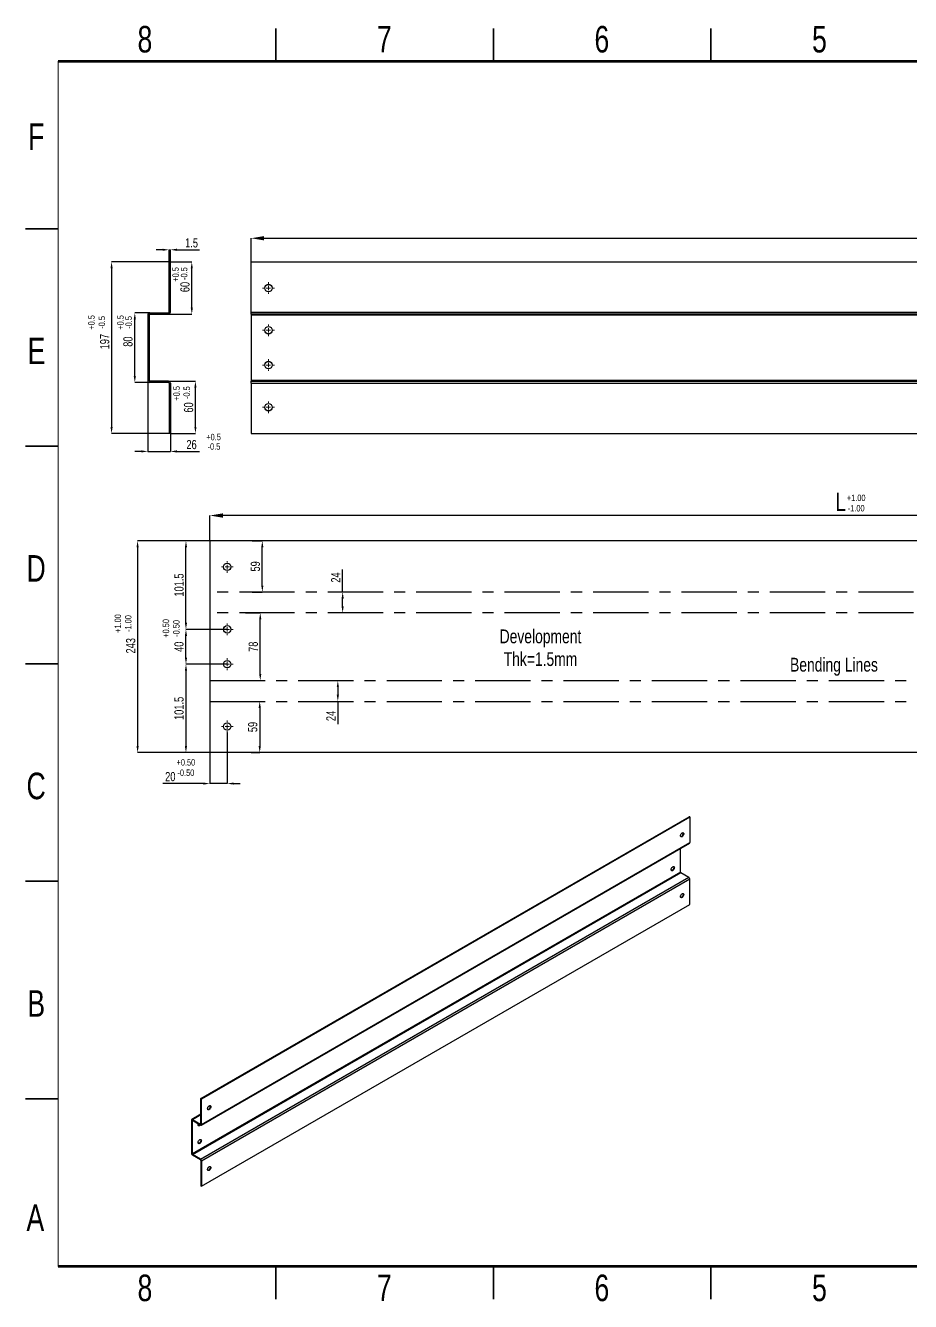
# Model space of a CAD drawing. Header units: millimetres. Extents: x 872 to 1287, y 448 to 741.
# Drawn here: x 872.4 to 1075.8, y 448.1 to 741.4 of the extents above; entities that cross this region are included whole.
import ezdxf

# ---------------------------------------------------------------- set-up
doc = ezdxf.new("R2010")
doc.units = ezdxf.units.MM
doc.linetypes.add('CENTERX2', pattern=[20.32, 12.7, -2.54, 2.54, -2.54])
doc.styles.add('SLDTEXTSTYLE0', font='TXT', dxfattribs={"width": 0.75})
doc.dimstyles.new('SLDDIMSTYLE3', dxfattribs={"dimscale": 2, "dimtxt": 2.116667, "dimasz": 1.5, "dimexe": 0, "dimexo": 0.0625, "dimgap": 0.529167, "dimtad": 1, "dimdec": 0, "dimlfac": 5, "dimrnd": 1e-09, "dimzin": 12, "dimdsep": 46, "dimtxsty": 'SLDTEXTSTYLE0', "dimcen": 0.09, "dimadec": 0, "dimazin": 3, "dimtfac": 1, "dimtdec": 0, "dimtofl": 0, "dimtmove": 0, "dimatfit": 3, "dimfxl": 1, "dimfrac": 2, "dimtolj": 1, "dimtzin": 12, "dimarcsym": 0})
doc.dimstyles.new('SLDDIMSTYLE4', dxfattribs={"dimtxt": 2.116667, "dimasz": 1.5, "dimexe": 0, "dimexo": 0.0625, "dimgap": 0.529167, "dimtad": 1, "dimdec": 0, "dimlfac": 5, "dimrnd": 1e-09, "dimzin": 12, "dimdsep": 46, "dimtxsty": 'SLDTEXTSTYLE0', "dimsah": 1, "dimcen": 0.09, "dimadec": 0, "dimazin": 3, "dimtfac": 1, "dimtdec": 0, "dimtmove": 0, "dimatfit": 0, "dimfxl": 1, "dimfrac": 2, "dimtolj": 1, "dimtzin": 12, "dimarcsym": 0})
doc.dimstyles.new('SLDDIMSTYLE6', dxfattribs={"dimtxt": 2.116667, "dimasz": 1.5, "dimexe": 0, "dimexo": 0.0625, "dimgap": 0.529167, "dimtad": 1, "dimdec": 0, "dimlfac": 5, "dimrnd": 1e-09, "dimzin": 12, "dimdsep": 46, "dimtxsty": 'SLDTEXTSTYLE0', "dimsah": 1, "dimcen": 0.09, "dimadec": 0, "dimazin": 3, "dimtfac": 1, "dimtofl": 0, "dimtmove": 0, "dimatfit": 3, "dimfxl": 1, "dimfrac": 2, "dimtolj": 1, "dimtzin": 12, "dimarcsym": 0})

# ---------------------------------------------------------------- blocks, each defined once
blk = doc.blocks.new('*D39')
at = {"color": 0, "linetype": 'Continuous', "lineweight": -2, "transparency": 16777216}
for p, q in [((924.24, 687.14), (924.24, 692.46)), ((927.24, 692.46), (1265.84, 692.46)), ((1268.84, 687.14), (1268.84, 692.46))]:
    blk.add_line(p, q, dxfattribs=at)
at = {"color": 0, "linetype": 'Continuous', "transparency": 16777216}
for points in [[(927.24, 692.96), (927.24, 691.96), (924.24, 692.46)], [(1265.84, 692.96), (1265.84, 691.96), (1268.84, 692.46)]]:
    blk.add_solid(points, dxfattribs=at)
at = {"layer": 'Defpoints', "color": 0, "linetype": 'Continuous', "transparency": 16777216}
for p in [(1268.84, 692.46), (924.24, 687.01), (1268.84, 687.01)]:
    blk.add_point(p, dxfattribs=at)
at = {"color": 0, "linetype": 'Continuous', "lineweight": 18, "transparency": 16777216, "insert": (1093.03, 697.75), "char_height": 4.233, "attachment_point": 2, "style": 'SLDTEXTSTYLE0'}
blk.add_mtext('\\A1;L', dxfattribs=at)
blk = doc.blocks.new('SW_CENTERMARKSYMBOL_1')
at = {"color": 0, "linetype": 'Continuous', "lineweight": 0}
for p, q in [((-1, 0), (-1.35, 0)), ((0, 0), (-0.5, 0)), ((0, 1), (0, 1.35)), ((0, 0), (0, 0.5)), ((0, 0), (0, -0.5)), ((0, 0), (0.5, 0)), ((1, 0), (1.35, 0)), ((0, -1), (0, -1.35))]:
    blk.add_line(p, q, dxfattribs=at)
blk = doc.blocks.new('SW_CENTERMARKSYMBOL_2')
at = {"color": 0, "linetype": 'Continuous', "lineweight": 0}
for p, q in [((-1, 0), (-1.35, 0)), ((0, 0), (-0.5, 0)), ((0, 1), (0, 1.35)), ((0, 0), (0, 0.5)), ((0, 0), (0, -0.5)), ((0, 0), (0.5, 0)), ((1, 0), (1.35, 0)), ((0, -1), (0, -1.35))]:
    blk.add_line(p, q, dxfattribs=at)
blk = doc.blocks.new('SW_CENTERMARKSYMBOL_6')
at = {"color": 0, "linetype": 'Continuous', "lineweight": 0}
for p, q in [((-1, 0), (-1.35, 0)), ((0, 0), (-0.5, 0)), ((0, 1), (0, 1.35)), ((0, 0), (0, 0.5)), ((0, 0), (0, -0.5)), ((0, 0), (0.5, 0)), ((1, 0), (1.35, 0)), ((0, -1), (0, -1.35))]:
    blk.add_line(p, q, dxfattribs=at)
blk = doc.blocks.new('SW_CENTERMARKSYMBOL_7')
at = {"color": 0, "linetype": 'Continuous', "lineweight": 0}
for p, q in [((-1, 0), (-1.35, 0)), ((0, 0), (-0.5, 0)), ((0, 1), (0, 1.35)), ((0, 0), (0, 0.5)), ((0, 0), (0, -0.5)), ((0, 0), (0.5, 0)), ((1, 0), (1.35, 0)), ((0, -1), (0, -1.35))]:
    blk.add_line(p, q, dxfattribs=at)
blk = doc.blocks.new('*D40')
at = {"color": 0, "linetype": 'Continuous', "lineweight": -2, "transparency": 16777216}
for p, q in [((905.78, 687.01), (910.62, 687.01)), ((910.62, 676.51), (910.62, 685.51)), ((905.33, 675.01), (910.62, 675.01))]:
    blk.add_line(p, q, dxfattribs=at)
at = {"color": 0, "linetype": 'Continuous', "transparency": 16777216}
for points in [[(910.37, 685.51), (910.87, 685.51), (910.62, 687.01)], [(910.37, 676.51), (910.87, 676.51), (910.62, 675.01)]]:
    blk.add_solid(points, dxfattribs=at)
at = {"layer": 'Defpoints', "color": 0, "linetype": 'Continuous', "transparency": 16777216}
for p in [(905.71, 687.01), (910.62, 687.01), (905.27, 675.01)]:
    blk.add_point(p, dxfattribs=at)
at = {"color": 0, "linetype": 'Continuous', "lineweight": 18, "transparency": 16777216, "insert": (907.98, 681.25), "char_height": 2.117, "attachment_point": 2, "rotation": 90, "style": 'SLDTEXTSTYLE0'}
blk.add_mtext('\\A1;60', dxfattribs=at)
blk = doc.blocks.new('*D41')
at = {"color": 0, "linetype": 'Continuous', "lineweight": -2, "transparency": 16777216}
for p, q in [((905.33, 659.61), (911.46, 659.61)), ((911.46, 649.11), (911.46, 658.11)), ((905.78, 647.61), (911.46, 647.61))]:
    blk.add_line(p, q, dxfattribs=at)
at = {"color": 0, "linetype": 'Continuous', "transparency": 16777216}
for points in [[(911.21, 658.11), (911.71, 658.11), (911.46, 659.61)], [(911.21, 649.11), (911.71, 649.11), (911.46, 647.61)]]:
    blk.add_solid(points, dxfattribs=at)
at = {"layer": 'Defpoints', "color": 0, "linetype": 'Continuous', "transparency": 16777216}
for p in [(905.27, 659.61), (911.46, 659.61), (905.71, 647.61)]:
    blk.add_point(p, dxfattribs=at)
at = {"color": 0, "linetype": 'Continuous', "lineweight": 18, "transparency": 16777216, "insert": (908.82, 653.57), "char_height": 2.117, "attachment_point": 2, "rotation": 90, "style": 'SLDTEXTSTYLE0'}
blk.add_mtext('\\A1;60', dxfattribs=at)
blk = doc.blocks.new('*D42')
at = {"color": 0, "linetype": 'Continuous', "lineweight": -2, "transparency": 16777216}
for p, q in [((900.51, 659.7), (900.51, 643.46)), ((905.71, 647.55), (905.71, 643.46)), ((899.01, 643.46), (897.51, 643.46)), ((900.51, 643.46), (905.71, 643.46)), ((907.21, 643.46), (912.42, 643.46))]:
    blk.add_line(p, q, dxfattribs=at)
at = {"color": 0, "linetype": 'Continuous', "transparency": 16777216}
for points in [[(899.01, 643.71), (899.01, 643.21), (900.51, 643.46)], [(907.21, 643.71), (907.21, 643.21), (905.71, 643.46)]]:
    blk.add_solid(points, dxfattribs=at)
at = {"layer": 'Defpoints', "color": 0, "linetype": 'Continuous', "transparency": 16777216}
for p in [(900.51, 659.76), (905.71, 647.61), (900.51, 643.46)]:
    blk.add_point(p, dxfattribs=at)
at = {"color": 0, "linetype": 'Continuous', "lineweight": 18, "transparency": 16777216, "insert": (910.57, 646.1), "char_height": 2.117, "attachment_point": 2, "style": 'SLDTEXTSTYLE0'}
blk.add_mtext('\\A1;26', dxfattribs=at)
blk = doc.blocks.new('*D43')
at = {"color": 0, "linetype": 'Continuous', "lineweight": -2, "transparency": 16777216}
for p, q in [((900.9, 675.31), (897.53, 675.31)), ((897.53, 660.81), (897.53, 673.81)), ((900.9, 659.31), (897.53, 659.31))]:
    blk.add_line(p, q, dxfattribs=at)
at = {"color": 0, "linetype": 'Continuous', "transparency": 16777216}
for points in [[(897.28, 673.81), (897.78, 673.81), (897.53, 675.31)], [(897.28, 660.81), (897.78, 660.81), (897.53, 659.31)]]:
    blk.add_solid(points, dxfattribs=at)
at = {"layer": 'Defpoints', "color": 0, "linetype": 'Continuous', "transparency": 16777216}
for p in [(897.53, 675.31), (900.96, 675.31), (900.96, 659.31)]:
    blk.add_point(p, dxfattribs=at)
at = {"color": 0, "linetype": 'Continuous', "lineweight": 18, "transparency": 16777216, "insert": (894.89, 668.7), "char_height": 2.117, "attachment_point": 2, "rotation": 90, "style": 'SLDTEXTSTYLE0'}
blk.add_mtext('\\A1;80', dxfattribs=at)
blk = doc.blocks.new('*D44')
at = {"color": 0, "linetype": 'Continuous', "lineweight": -2, "transparency": 16777216}
for p, q in [((905.35, 687.01), (892.19, 687.01)), ((892.19, 685.51), (892.19, 649.11)), ((905.35, 647.61), (892.19, 647.61))]:
    blk.add_line(p, q, dxfattribs=at)
at = {"color": 0, "linetype": 'Continuous', "transparency": 16777216}
for points in [[(891.94, 685.51), (892.44, 685.51), (892.19, 687.01)], [(891.94, 649.11), (892.44, 649.11), (892.19, 647.61)]]:
    blk.add_solid(points, dxfattribs=at)
at = {"layer": 'Defpoints', "color": 0, "linetype": 'Continuous', "transparency": 16777216}
for p in [(905.41, 687.01), (892.19, 647.61), (905.41, 647.61)]:
    blk.add_point(p, dxfattribs=at)
at = {"color": 0, "linetype": 'Continuous', "lineweight": 18, "transparency": 16777216, "insert": (889.55, 668.7), "char_height": 2.117, "attachment_point": 2, "rotation": 90, "style": 'SLDTEXTSTYLE0'}
blk.add_mtext('\\A1;197', dxfattribs=at)
blk = doc.blocks.new('*D45')
at = {"color": 0, "linetype": 'Continuous', "lineweight": -2, "transparency": 16777216}
for p, q in [((903.91, 689.81), (902.41, 689.81)), ((905.41, 687.07), (905.41, 689.81)), ((905.41, 689.81), (905.71, 689.81)), ((905.71, 687.07), (905.71, 689.81)), ((907.21, 689.81), (912.42, 689.81))]:
    blk.add_line(p, q, dxfattribs=at)
at = {"color": 0, "linetype": 'Continuous', "transparency": 16777216}
for points in [[(903.91, 690.06), (903.91, 689.56), (905.41, 689.81)], [(907.21, 690.06), (907.21, 689.56), (905.71, 689.81)]]:
    blk.add_solid(points, dxfattribs=at)
at = {"layer": 'Defpoints', "color": 0, "linetype": 'Continuous', "transparency": 16777216}
for p in [(905.41, 689.81), (905.41, 687.01), (905.71, 687.01)]:
    blk.add_point(p, dxfattribs=at)
at = {"color": 0, "linetype": 'Continuous', "lineweight": 18, "transparency": 16777216, "insert": (910.57, 692.46), "char_height": 2.117, "attachment_point": 2, "style": 'SLDTEXTSTYLE0'}
blk.add_mtext('\\A1;1.5', dxfattribs=at)
blk = doc.blocks.new('*D46')
at = {"color": 0, "linetype": 'Continuous', "lineweight": -2, "transparency": 16777216}
for p, q in [((914.71, 622.92), (898.17, 622.92)), ((898.17, 621.42), (898.17, 575.73)), ((914.71, 574.23), (898.17, 574.23))]:
    blk.add_line(p, q, dxfattribs=at)
at = {"color": 0, "linetype": 'Continuous', "transparency": 16777216}
for points in [[(897.92, 621.42), (898.42, 621.42), (898.17, 622.92)], [(897.92, 575.73), (898.42, 575.73), (898.17, 574.23)]]:
    blk.add_solid(points, dxfattribs=at)
at = {"layer": 'Defpoints', "color": 0, "linetype": 'Continuous', "transparency": 16777216}
for p in [(914.77, 622.92), (898.17, 574.23), (914.77, 574.23)]:
    blk.add_point(p, dxfattribs=at)
at = {"color": 0, "linetype": 'Continuous', "lineweight": 18, "transparency": 16777216, "insert": (895.53, 598.79), "char_height": 2.117, "attachment_point": 2, "rotation": 90, "style": 'SLDTEXTSTYLE0'}
blk.add_mtext('\\A1;243', dxfattribs=at)
blk = doc.blocks.new('*D47')
at = {"color": 0, "linetype": 'Continuous', "lineweight": -2, "transparency": 16777216}
for p, q in [((914.77, 623.04), (914.77, 628.73)), ((1256.37, 628.73), (917.77, 628.73)), ((1259.37, 623.04), (1259.37, 628.73))]:
    blk.add_line(p, q, dxfattribs=at)
at = {"color": 0, "linetype": 'Continuous', "transparency": 16777216}
for points in [[(917.77, 629.23), (917.77, 628.23), (914.77, 628.73)], [(1256.37, 629.23), (1256.37, 628.23), (1259.37, 628.73)]]:
    blk.add_solid(points, dxfattribs=at)
at = {"layer": 'Defpoints', "color": 0, "linetype": 'Continuous', "transparency": 16777216}
for p in [(914.77, 628.73), (914.77, 622.92), (1259.37, 622.92)]:
    blk.add_point(p, dxfattribs=at)
at = {"color": 0, "linetype": 'Continuous', "lineweight": 18, "transparency": 16777216, "insert": (1059.74, 634.02), "char_height": 4.233, "attachment_point": 2, "style": 'SLDTEXTSTYLE0'}
blk.add_mtext('\\A1;L', dxfattribs=at)
blk = doc.blocks.new('*D48')
at = {"color": 0, "linetype": 'Continuous', "lineweight": -2, "transparency": 16777216}
for p, q in [((924.49, 622.92), (926.83, 622.92)), ((926.83, 612.63), (926.83, 621.42)), ((924.49, 611.13), (926.83, 611.13))]:
    blk.add_line(p, q, dxfattribs=at)
at = {"color": 0, "linetype": 'Continuous', "transparency": 16777216}
for points in [[(926.58, 621.42), (927.08, 621.42), (926.83, 622.92)], [(926.58, 612.63), (927.08, 612.63), (926.83, 611.13)]]:
    blk.add_solid(points, dxfattribs=at)
at = {"layer": 'Defpoints', "color": 0, "linetype": 'Continuous', "transparency": 16777216}
for p in [(924.43, 622.92), (926.83, 622.92), (924.43, 611.13)]:
    blk.add_point(p, dxfattribs=at)
at = {"color": 0, "linetype": 'Continuous', "lineweight": 18, "transparency": 16777216, "insert": (925.24, 617.03), "char_height": 2.117, "attachment_point": 5, "rotation": 90, "style": 'SLDTEXTSTYLE0'}
blk.add_mtext('\\A1;59', dxfattribs=at)
blk = doc.blocks.new('*D49')
at = {"color": 0, "linetype": 'Continuous', "lineweight": -2, "transparency": 16777216}
for p, q in [((945.29, 611.13), (945.29, 616.34)), ((946.08, 611.13), (945.29, 611.13)), ((945.29, 607.86), (945.29, 609.63)), ((946.08, 606.36), (945.29, 606.36))]:
    blk.add_line(p, q, dxfattribs=at)
at = {"color": 0, "linetype": 'Continuous', "transparency": 16777216}
for points in [[(945.04, 609.63), (945.54, 609.63), (945.29, 611.13)], [(945.04, 607.86), (945.54, 607.86), (945.29, 606.36)]]:
    blk.add_solid(points, dxfattribs=at)
at = {"layer": 'Defpoints', "color": 0, "linetype": 'Continuous', "transparency": 16777216}
for p in [(946.14, 611.13), (945.29, 606.36), (946.14, 606.36)]:
    blk.add_point(p, dxfattribs=at)
at = {"color": 0, "linetype": 'Continuous', "lineweight": 18, "transparency": 16777216, "insert": (943.7, 614.48), "char_height": 2.117, "attachment_point": 5, "rotation": 90, "style": 'SLDTEXTSTYLE0'}
blk.add_mtext('\\A1;24', dxfattribs=at)
blk = doc.blocks.new('*D50')
at = {"color": 0, "linetype": 'Continuous', "lineweight": -2, "transparency": 16777216}
for p, q in [((922.93, 606.36), (926.35, 606.36)), ((926.35, 592.29), (926.35, 604.86)), ((922.93, 590.79), (926.35, 590.79))]:
    blk.add_line(p, q, dxfattribs=at)
at = {"color": 0, "linetype": 'Continuous', "transparency": 16777216}
for points in [[(926.1, 604.86), (926.6, 604.86), (926.35, 606.36)], [(926.1, 592.29), (926.6, 592.29), (926.35, 590.79)]]:
    blk.add_solid(points, dxfattribs=at)
at = {"layer": 'Defpoints', "color": 0, "linetype": 'Continuous', "transparency": 16777216}
for p in [(922.87, 606.36), (926.35, 606.36), (922.87, 590.79)]:
    blk.add_point(p, dxfattribs=at)
at = {"color": 0, "linetype": 'Continuous', "lineweight": 18, "transparency": 16777216, "insert": (924.76, 598.57), "char_height": 2.117, "attachment_point": 5, "rotation": 90, "style": 'SLDTEXTSTYLE0'}
blk.add_mtext('\\A1;78', dxfattribs=at)
blk = doc.blocks.new('*D51')
at = {"color": 0, "linetype": 'Continuous', "lineweight": -2, "transparency": 16777216}
for p, q in [((944.05, 590.79), (944.18, 590.79)), ((944.18, 589.29), (944.18, 587.52)), ((944.05, 586.02), (944.18, 586.02)), ((944.18, 586.02), (944.18, 580.81))]:
    blk.add_line(p, q, dxfattribs=at)
at = {"color": 0, "linetype": 'Continuous', "transparency": 16777216}
for points in [[(943.93, 589.29), (944.43, 589.29), (944.18, 590.79)], [(943.93, 587.52), (944.43, 587.52), (944.18, 586.02)]]:
    blk.add_solid(points, dxfattribs=at)
at = {"layer": 'Defpoints', "color": 0, "linetype": 'Continuous', "transparency": 16777216}
for p in [(943.98, 590.79), (944.18, 590.79), (943.98, 586.02)]:
    blk.add_point(p, dxfattribs=at)
at = {"color": 0, "linetype": 'Continuous', "lineweight": 18, "transparency": 16777216, "insert": (942.59, 582.66), "char_height": 2.117, "attachment_point": 5, "rotation": 90, "style": 'SLDTEXTSTYLE0'}
blk.add_mtext('\\A1;24', dxfattribs=at)
blk = doc.blocks.new('*D52')
at = {"color": 0, "linetype": 'Continuous', "lineweight": -2, "transparency": 16777216}
for p, q in [((924.25, 586.02), (926.23, 586.02)), ((926.23, 584.52), (926.23, 575.73)), ((924.25, 574.23), (926.23, 574.23))]:
    blk.add_line(p, q, dxfattribs=at)
at = {"color": 0, "linetype": 'Continuous', "transparency": 16777216}
for points in [[(925.98, 584.52), (926.48, 584.52), (926.23, 586.02)], [(925.98, 575.73), (926.48, 575.73), (926.23, 574.23)]]:
    blk.add_solid(points, dxfattribs=at)
at = {"layer": 'Defpoints', "color": 0, "linetype": 'Continuous', "transparency": 16777216}
for p in [(924.19, 586.02), (924.19, 574.23), (926.23, 574.23)]:
    blk.add_point(p, dxfattribs=at)
at = {"color": 0, "linetype": 'Continuous', "lineweight": 18, "transparency": 16777216, "insert": (924.64, 580.12), "char_height": 2.117, "attachment_point": 5, "rotation": 90, "style": 'SLDTEXTSTYLE0'}
blk.add_mtext('\\A1;59', dxfattribs=at)
blk = doc.blocks.new('SW_CENTERMARKSYMBOL_8')
at = {"color": 0, "linetype": 'Continuous', "lineweight": 0}
for p, q in [((-1, 0), (-1.35, 0)), ((0, 0), (-0.5, 0)), ((0, 1), (0, 1.35)), ((0, 0), (0, 0.5)), ((0, 0), (0, -0.5)), ((0, 0), (0.5, 0)), ((1, 0), (1.35, 0)), ((0, -1), (0, -1.35))]:
    blk.add_line(p, q, dxfattribs=at)
blk = doc.blocks.new('SW_CENTERMARKSYMBOL_9')
at = {"color": 0, "linetype": 'Continuous', "lineweight": 0}
for p, q in [((-1, 0), (-1.35, 0)), ((0, 0), (-0.5, 0)), ((0, 1), (0, 1.35)), ((0, 0), (0, 0.5)), ((0, 0), (0, -0.5)), ((0, 0), (0.5, 0)), ((1, 0), (1.35, 0)), ((0, -1), (0, -1.35))]:
    blk.add_line(p, q, dxfattribs=at)
blk = doc.blocks.new('SW_CENTERMARKSYMBOL_12')
at = {"color": 0, "linetype": 'Continuous', "lineweight": 0}
for p, q in [((-1, 0), (-1.35, 0)), ((0, 0), (-0.5, 0)), ((0, 1), (0, 1.35)), ((0, 0), (0, 0.5)), ((0, 0), (0, -0.5)), ((0, 0), (0.5, 0)), ((1, 0), (1.35, 0)), ((0, -1), (0, -1.35))]:
    blk.add_line(p, q, dxfattribs=at)
blk = doc.blocks.new('SW_CENTERMARKSYMBOL_15')
at = {"color": 0, "linetype": 'Continuous', "lineweight": 0}
for p, q in [((-1, 0), (-1.35, 0)), ((0, 0), (-0.5, 0)), ((0, 1), (0, 1.35)), ((0, 0), (0, 0.5)), ((0, 0), (0, -0.5)), ((0, 0), (0.5, 0)), ((1, 0), (1.35, 0)), ((0, -1), (0, -1.35))]:
    blk.add_line(p, q, dxfattribs=at)
blk = doc.blocks.new('*D55')
at = {"color": 0, "linetype": 'Continuous', "lineweight": -2, "transparency": 16777216}
for p, q in [((917.36, 594.57), (909.28, 594.57)), ((909.28, 593.07), (909.28, 575.73)), ((914.71, 574.23), (909.28, 574.23))]:
    blk.add_line(p, q, dxfattribs=at)
at = {"color": 0, "linetype": 'Continuous', "transparency": 16777216}
for points in [[(909.03, 593.07), (909.53, 593.07), (909.28, 594.57)], [(909.03, 575.73), (909.53, 575.73), (909.28, 574.23)]]:
    blk.add_solid(points, dxfattribs=at)
at = {"layer": 'Defpoints', "color": 0, "linetype": 'Continuous', "transparency": 16777216}
for p in [(917.42, 594.57), (909.28, 574.23), (914.77, 574.23)]:
    blk.add_point(p, dxfattribs=at)
at = {"color": 0, "linetype": 'Continuous', "lineweight": 18, "transparency": 16777216, "insert": (907.69, 584.4), "char_height": 2.117, "attachment_point": 5, "rotation": 90, "style": 'SLDTEXTSTYLE0'}
blk.add_mtext('\\A1;101.5', dxfattribs=at)
blk = doc.blocks.new('*D56')
at = {"color": 0, "linetype": 'Continuous', "lineweight": -2, "transparency": 16777216}
for p, q in [((918.71, 602.57), (909.28, 602.57)), ((909.28, 596.07), (909.28, 601.07)), ((918.71, 594.57), (909.28, 594.57))]:
    blk.add_line(p, q, dxfattribs=at)
at = {"color": 0, "linetype": 'Continuous', "transparency": 16777216}
for points in [[(909.03, 601.07), (909.53, 601.07), (909.28, 602.57)], [(909.03, 596.07), (909.53, 596.07), (909.28, 594.57)]]:
    blk.add_solid(points, dxfattribs=at)
at = {"layer": 'Defpoints', "color": 0, "linetype": 'Continuous', "transparency": 16777216}
for p in [(909.28, 602.57), (918.77, 602.57), (918.77, 594.57)]:
    blk.add_point(p, dxfattribs=at)
at = {"color": 0, "linetype": 'Continuous', "lineweight": 18, "transparency": 16777216, "insert": (907.69, 598.57), "char_height": 2.117, "attachment_point": 5, "rotation": 90, "style": 'SLDTEXTSTYLE0'}
blk.add_mtext('\\A1;40', dxfattribs=at)
blk = doc.blocks.new('*D57')
at = {"color": 0, "linetype": 'Continuous', "lineweight": -2, "transparency": 16777216}
for p, q in [((914.71, 622.92), (909.28, 622.92)), ((909.28, 604.07), (909.28, 621.42)), ((918.71, 602.57), (909.28, 602.57))]:
    blk.add_line(p, q, dxfattribs=at)
at = {"color": 0, "linetype": 'Continuous', "transparency": 16777216}
for points in [[(909.03, 621.42), (909.53, 621.42), (909.28, 622.92)], [(909.03, 604.07), (909.53, 604.07), (909.28, 602.57)]]:
    blk.add_solid(points, dxfattribs=at)
at = {"layer": 'Defpoints', "color": 0, "linetype": 'Continuous', "transparency": 16777216}
for p in [(909.28, 622.92), (914.77, 622.92), (918.77, 602.57)]:
    blk.add_point(p, dxfattribs=at)
at = {"color": 0, "linetype": 'Continuous', "lineweight": 18, "transparency": 16777216, "insert": (907.69, 612.75), "char_height": 2.117, "attachment_point": 5, "rotation": 90, "style": 'SLDTEXTSTYLE0'}
blk.add_mtext('\\A1;101.5', dxfattribs=at)
blk = doc.blocks.new('*D58')
at = {"color": 0, "linetype": 'Continuous', "lineweight": -2, "transparency": 16777216}
for p, q in [((918.77, 578.82), (918.77, 567.12)), ((914.77, 574.17), (914.77, 567.12)), ((913.27, 567.12), (903.96, 567.12)), ((918.77, 567.12), (914.77, 567.12)), ((920.27, 567.12), (921.77, 567.12))]:
    blk.add_line(p, q, dxfattribs=at)
at = {"color": 0, "linetype": 'Continuous', "transparency": 16777216}
for points in [[(913.27, 567.37), (913.27, 566.87), (914.77, 567.12)], [(920.27, 567.37), (920.27, 566.87), (918.77, 567.12)]]:
    blk.add_solid(points, dxfattribs=at)
at = {"layer": 'Defpoints', "color": 0, "linetype": 'Continuous', "transparency": 16777216}
for p in [(918.77, 578.88), (914.77, 574.23), (914.77, 567.12)]:
    blk.add_point(p, dxfattribs=at)
at = {"color": 0, "linetype": 'Continuous', "lineweight": 18, "transparency": 16777216, "insert": (905.68, 568.71), "char_height": 2.117, "attachment_point": 5, "style": 'SLDTEXTSTYLE0'}
blk.add_mtext('\\A1;20', dxfattribs=at)

msp = doc.modelspace()

# ---------------------------------------------------------------- linework, layer by layer
at = {"color": 7, "linetype": 'Continuous', "lineweight": 35}
for p, q in [((929.92, 733.15), (929.92, 740.65)), ((979.92, 733.15), (979.92, 740.65)), ((1029.92, 733.15), (1029.92, 740.65)), ((879.92, 694.65), (872.42, 694.65)), ((879.92, 644.65), (872.42, 644.65)), ((872.42, 594.65), (879.92, 594.65)), ((879.92, 594.65), (872.42, 594.65)), ((879.92, 544.65), (872.42, 544.65)), ((879.92, 494.65), (872.42, 494.65)), ((929.92, 456.15), (929.92, 448.65)), ((979.92, 456.15), (979.92, 448.65)), ((1029.92, 456.15), (1029.92, 448.65))]:
    msp.add_line(p, q, dxfattribs=at)
at = {"color": 7, "linetype": 'Continuous', "lineweight": 18}
msp.add_line((879.92, 456.15), (879.92, 733.15), dxfattribs=at)
at = {"color": 7, "linetype": 'Continuous', "lineweight": 70}
for p, q in [((879.92, 733.15), (1279.92, 733.15)), ((1279.92, 456.15), (879.92, 456.15))]:
    msp.add_line(p, q, dxfattribs=at)
at = {"color": 7, "linetype": 'Continuous', "lineweight": 25}
for p, q in [((905.71, 687.01), (905.41, 687.01)), ((905.41, 675.46), (905.41, 687.01)), ((905.71, 675.46), (905.71, 687.01)), ((924.24, 687.01), (1268.84, 687.01)), ((924.24, 675.46), (924.24, 687.01)), ((900.51, 674.86), (900.51, 659.76)), ((900.81, 674.86), (900.51, 674.86)), ((900.81, 674.86), (900.81, 659.76)), ((900.96, 675.01), (900.96, 675.31)), ((900.96, 675.31), (905.27, 675.31)), ((900.96, 675.01), (905.27, 675.01)), ((905.27, 675.31), (905.27, 675.01)), ((905.41, 675.46), (905.71, 675.46)), ((924.24, 675.46), (1268.84, 675.46)), ((924.24, 675.01), (924.24, 675.46)), ((1268.84, 675.01), (924.24, 675.01)), ((924.24, 675.01), (924.24, 674.86)), ((924.24, 674.86), (1268.84, 674.86)), ((924.24, 674.86), (924.24, 659.76)), ((900.81, 659.76), (900.51, 659.76)), ((900.96, 659.61), (900.96, 659.31)), ((905.27, 659.61), (900.96, 659.61)), ((905.27, 659.31), (900.96, 659.31)), ((905.27, 659.31), (905.27, 659.61)), ((905.41, 659.16), (905.41, 647.61)), ((905.41, 659.16), (905.71, 659.16)), ((905.71, 659.16), (905.71, 647.61)), ((924.24, 659.76), (924.24, 659.61)), ((1268.84, 659.76), (924.24, 659.76)), ((924.24, 659.16), (924.24, 659.61)), ((924.24, 659.61), (1268.84, 659.61)), ((924.24, 659.16), (1268.84, 659.16)), ((924.24, 659.16), (924.24, 647.61)), ((905.71, 647.61), (905.41, 647.61)), ((924.24, 647.61), (1268.84, 647.61)), ((1259.37, 622.92), (914.77, 622.92)), ((914.77, 622.92), (914.77, 574.23)), ((1259.37, 574.23), (914.77, 574.23)), ((912.72, 494.73), (1024.93, 559.51)), ((912.85, 494.65), (1025.07, 559.44)), ((1025.07, 559.44), (1024.93, 559.51)), ((1025.07, 559.44), (1025.07, 553.54)), ((912.79, 488.63), (1025.01, 553.41)), ((912.85, 488.76), (1025.07, 553.54)), ((1022.9, 546.78), (1022.9, 552.2)), ((1022.9, 546.78), (910.68, 482)), ((910.75, 481.88), (1022.97, 546.66)), ((912.65, 480.79), (1024.87, 545.57)), ((1022.97, 546.66), (1024.87, 545.57)), ((912.85, 480.44), (1025.07, 545.22)), ((1025.07, 539.33), (1025.07, 545.22)), ((912.85, 474.55), (1025.07, 539.33)), ((912.85, 494.65), (912.72, 494.73)), ((912.72, 488.84), (912.72, 494.73)), ((912.85, 488.76), (912.85, 494.65)), ((910.68, 489.71), (910.55, 489.78)), ((910.55, 489.78), (910.55, 482.07)), ((912.72, 491.13), (910.61, 489.91)), ((910.75, 489.9), (912.72, 491.03)), ((910.75, 489.74), (910.75, 489.9)), ((910.75, 489.9), (912.65, 488.8)), ((910.68, 489.71), (910.75, 489.74)), ((910.68, 489.71), (910.68, 482)), ((910.75, 489.74), (912.65, 488.64)), ((912.72, 488.84), (912.65, 488.8)), ((912.65, 488.8), (912.65, 488.64)), ((912.72, 488.84), (912.85, 488.76)), ((910.68, 482), (910.55, 482.07)), ((912.65, 480.79), (910.75, 481.88)), ((910.75, 481.88), (910.75, 481.73)), ((912.65, 480.63), (910.75, 481.73)), ((912.65, 480.63), (912.65, 480.79)), ((912.72, 480.52), (912.85, 480.44)), ((912.72, 480.52), (912.72, 474.62)), ((912.85, 480.44), (912.85, 474.55)), ((912.85, 474.55), (912.72, 474.62))]:
    msp.add_line(p, q, dxfattribs=at)
at = {"color": 7, "linetype": 'CENTERX2'}
for p, q in [((1259.37, 611.13), (914.77, 611.13)), ((1259.37, 606.36), (914.77, 606.36)), ((914.77, 590.79), (1259.37, 590.79)), ((914.77, 586.02), (1259.37, 586.02))]:
    msp.add_line(p, q, dxfattribs=at)
at = {"color": 7, "linetype": 'Continuous', "lineweight": 25, "flags": 128}
for points in [[(1022.92, 555.14), (1022.94, 555.27), (1022.99, 555.42), (1023.06, 555.56), (1023.16, 555.68), (1023.27, 555.77), (1023.38, 555.82), (1023.49, 555.84), (1023.57, 555.81), (1023.64, 555.74), (1023.67, 555.63), (1023.67, 555.5), (1023.64, 555.36), (1023.57, 555.22), (1023.49, 555.09), (1023.38, 554.98), (1023.27, 554.9), (1023.16, 554.87), (1023.06, 554.88), (1022.99, 554.93), (1022.94, 555.02), (1022.92, 555.14)], [(1022.97, 554.95), (1023, 554.94), (1023.11, 554.97), (1023.22, 555.03), (1023.33, 555.13), (1023.42, 555.26), (1023.49, 555.4), (1023.53, 555.54), (1023.54, 555.68), (1023.51, 555.79), (1023.49, 555.84)], [(1021.51, 547.79), (1021.49, 547.65), (1021.44, 547.51), (1021.37, 547.37), (1021.27, 547.25), (1021.16, 547.15), (1021.05, 547.1), (1020.94, 547.09), (1020.86, 547.12), (1020.79, 547.19), (1020.76, 547.29), (1020.76, 547.42), (1020.79, 547.56), (1020.86, 547.71), (1020.94, 547.84), (1021.05, 547.94), (1021.16, 548.02), (1021.27, 548.05), (1021.37, 548.04), (1021.44, 547.99), (1021.49, 547.91), (1021.51, 547.79)], [(1021.38, 547.86), (1021.36, 547.73), (1021.31, 547.58), (1021.23, 547.44), (1021.14, 547.32), (1021.03, 547.23), (1020.92, 547.18), (1020.81, 547.16), (1020.81, 547.16)], [(1021.32, 548.05), (1021.36, 547.98), (1021.38, 547.86)], [(1022.92, 541.15), (1022.94, 541.29), (1022.99, 541.43), (1023.06, 541.57), (1023.16, 541.69), (1023.27, 541.79), (1023.38, 541.84), (1023.49, 541.85), (1023.57, 541.82), (1023.64, 541.75), (1023.67, 541.65), (1023.67, 541.52), (1023.64, 541.38), (1023.57, 541.23), (1023.49, 541.1), (1023.38, 541), (1023.27, 540.92), (1023.16, 540.89), (1023.06, 540.9), (1022.99, 540.95), (1022.94, 541.03), (1022.92, 541.15)], [(1023.17, 541.01), (1023.05, 540.97), (1022.97, 540.96)], [(1023.49, 541.85), (1023.49, 541.85), (1023.53, 541.75), (1023.54, 541.63), (1023.51, 541.49), (1023.46, 541.35), (1023.38, 541.21), (1023.28, 541.1), (1023.17, 541.01)], [(914.99, 492.83), (914.98, 492.69), (914.93, 492.55), (914.85, 492.41), (914.75, 492.29), (914.65, 492.2), (914.53, 492.14), (914.43, 492.13), (914.34, 492.16), (914.28, 492.23), (914.25, 492.33), (914.25, 492.46), (914.28, 492.61), (914.34, 492.75), (914.43, 492.88), (914.53, 492.99), (914.65, 493.06), (914.75, 493.1), (914.85, 493.09), (914.93, 493.04), (914.98, 492.95), (914.99, 492.83)], [(914.29, 492.21), (914.32, 492.2), (914.43, 492.23), (914.54, 492.29), (914.65, 492.39), (914.74, 492.52), (914.81, 492.66), (914.85, 492.8), (914.86, 492.94), (914.83, 493.05), (914.81, 493.1)], [(912.64, 488.65), (912.59, 488.59), (912.48, 488.5), (912.37, 488.44), (912.26, 488.43), (912.18, 488.46), (912.11, 488.53), (912.08, 488.63), (912.08, 488.76), (912.11, 488.91), (912.13, 488.95)], [(912.83, 485.05), (912.81, 484.91), (912.76, 484.77), (912.69, 484.63), (912.59, 484.51), (912.48, 484.41), (912.37, 484.36), (912.26, 484.35), (912.18, 484.38), (912.11, 484.45), (912.08, 484.55), (912.08, 484.68), (912.11, 484.82), (912.18, 484.97), (912.26, 485.1), (912.37, 485.21), (912.48, 485.28), (912.59, 485.31), (912.69, 485.3), (912.76, 485.25), (912.81, 485.17), (912.83, 485.05)], [(912.7, 485.12), (912.68, 484.99), (912.63, 484.84), (912.55, 484.7), (912.46, 484.58), (912.35, 484.49), (912.24, 484.44), (912.13, 484.42), (912.13, 484.42)], [(912.64, 485.31), (912.68, 485.24), (912.7, 485.12)], [(914.99, 478.85), (914.98, 478.71), (914.93, 478.56), (914.85, 478.43), (914.75, 478.31), (914.65, 478.21), (914.53, 478.16), (914.43, 478.15), (914.34, 478.18), (914.28, 478.25), (914.25, 478.35), (914.25, 478.48), (914.28, 478.62), (914.34, 478.77), (914.43, 478.9), (914.53, 479), (914.65, 479.08), (914.75, 479.11), (914.85, 479.1), (914.93, 479.05), (914.98, 478.97), (914.99, 478.85)], [(914.49, 478.27), (914.37, 478.23), (914.29, 478.22)], [(914.81, 479.11), (914.81, 479.11), (914.85, 479.01), (914.86, 478.89), (914.83, 478.75), (914.78, 478.61), (914.7, 478.47), (914.6, 478.36), (914.49, 478.27)]]:
    msp.add_lwpolyline(points, dxfattribs=at)
at = {"color": 7, "linetype": 'Continuous', "lineweight": 25}
for centre in [(928.24, 681.01), (928.24, 671.31), (928.24, 663.31), (928.24, 653.61), (918.77, 616.92), (918.77, 602.57), (918.77, 594.57), (918.77, 580.23)]:
    msp.add_circle(centre, 0.85, dxfattribs=at)
for centre, radius, start, end in [((900.96, 674.86), 0.447, 90, 180), ((900.96, 674.86), 0.147, 90, 180), ((905.27, 675.46), 0.147, 270, 0), ((905.27, 675.46), 0.447, 270, 0), ((900.96, 659.76), 0.447, 180, 270), ((900.96, 659.76), 0.147, 180, 270), ((905.27, 659.16), 0.447, 360, 90), ((905.27, 659.16), 0.147, 360, 90), ((1024.93, 553.52), 0.133, 303.8645, 7.4477), ((1023.04, 546.78), 0.142, 182.6054, 237.3945), ((1024.64, 545.2), 0.43, 2.6054, 57.3946), ((910.67, 489.8), 0.122, 50.7967, 189.2141), ((910.72, 489.71), 0.0402, 50.7968, 189.2142), ((912.12, 488.96), 0.458, 271.2246, 328.8037), ((912.68, 488.83), 0.0402, 230.7971, 9.2139), ((912.73, 488.74), 0.122, 230.7966, 9.2142), ((910.98, 482.09), 0.43, 182.6054, 237.3946), ((910.83, 482), 0.142, 182.6054, 237.3945), ((912.42, 480.42), 0.43, 2.6054, 57.3946), ((912.58, 480.51), 0.142, 2.6056, 57.3943)]:
    msp.add_arc(centre, radius, start, end, dxfattribs=at)

# ---------------------------------------------------------------- block references
at = {"color": 7, "linetype": 'Continuous', "lineweight": 0}
for name, p in [('SW_CENTERMARKSYMBOL_1', (928.24, 681.01)), ('SW_CENTERMARKSYMBOL_6', (928.24, 671.31)), ('SW_CENTERMARKSYMBOL_7', (928.24, 663.31)), ('SW_CENTERMARKSYMBOL_2', (928.24, 653.61)), ('SW_CENTERMARKSYMBOL_15', (918.77, 616.92)), ('SW_CENTERMARKSYMBOL_8', (918.77, 602.57)), ('SW_CENTERMARKSYMBOL_9', (918.77, 594.57)), ('SW_CENTERMARKSYMBOL_12', (918.77, 580.23))]:
    msp.add_blockref(name, p, dxfattribs=at)

# ---------------------------------------------------------------- texts
at = {"color": 7, "linetype": 'Continuous', "lineweight": 0, "char_height": 6.1, "attachment_point": 2, "style": 'SLDTEXTSTYLE0'}
for s, insert in [('8', (899.85, 741.26)), ('7', (954.85, 741.26)), ('6', (1004.85, 741.26)), ('5', (1054.85, 741.26)), ('F', (874.85, 718.88)), ('E', (874.93, 669.63)), ('D', (874.85, 619.63)), ('C', (874.85, 569.63)), ('B', (874.87, 519.63)), ('A', (874.67, 470.38)), ('8', (899.85, 454.26)), ('7', (954.85, 454.26)), ('6', (1004.85, 454.26)), ('5', (1054.85, 454.26))]:
    msp.add_mtext(s, dxfattribs=dict(at, insert=insert))
at = {"color": 7, "linetype": 'Continuous', "lineweight": 18, "char_height": 1.482, "attachment_point": 2, "style": 'SLDTEXTSTYLE0'}
for s, insert, rotation in [('\\A1;+0.5', (906.16, 684.14), 90), ('\\A1;-0.5', (908.11, 684.34), 90), ('\\A1;+0.5', (886.82, 673.11), 90), ('\\A1;-0.5', (889.21, 673.11), 90), ('\\A1;+0.5', (893.49, 673.11), 90), ('\\A1;-0.5', (895.37, 673.11), 90), ('\\A1;+0.5', (906.38, 656.81), 90), ('\\A1;-0.5', (908.71, 656.97), 90), ('\\A1;+0.5', (915.62, 647.51), 0.4814), ('\\A1;-0.5', (915.71, 645.33), 0.4814), ('\\A1;+1.00', (892.89, 603.9), 90), ('\\A1;-1.00', (895.28, 603.9), 90), ('\\A1;+0.50', (903.94, 602.78), 90), ('\\A1;-0.50', (906.33, 602.78), 90)]:
    msp.add_mtext(s, dxfattribs=dict(at, insert=insert, rotation=rotation))
at = {"color": 7, "linetype": 'Continuous', "lineweight": 18, "attachment_point": 2, "style": 'SLDTEXTSTYLE0'}
for s, insert, char_height in [('\\A1;+1.00', (1063.29, 633.53), 1.482), ('\\A1;-1.00', (1063.29, 631.14), 1.482), ('\\A1;Development ', (990.75, 602.54), 3.175), ('\\A1;Thk=1.5mm', (990.75, 597.32), 3.175), ('\\A1;Bending Lines', (1058.19, 596.03), 3.175), ('\\A1;+0.50', (909.26, 572.74), 1.482), ('\\A1;-0.50', (909.26, 570.36), 1.482)]:
    msp.add_mtext(s, dxfattribs=dict(at, insert=insert, char_height=char_height))

# ---------------------------------------------------------------- dimensions: what is measured, and where the dimension line sits
at = {"color": 7, "linetype": 'Continuous', "lineweight": 18}
for base, p1, p2, text, dimstyle, picture, middle in [((1268.84, 692.46), (924.24, 687.01), (1268.84, 687.01), 'L', 'SLDDIMSTYLE3', '*D39', (1093.03, 692.46)), ((905.41, 689.81), (905.71, 687.01), (905.41, 687.01), '1.5', 'SLDDIMSTYLE4', '*D45', (910.57, 689.81)), ((914.77, 628.73), (1259.37, 622.92), (914.77, 622.92), 'L', 'SLDDIMSTYLE3', '*D47', (1059.74, 628.73))]:
    dim = msp.add_linear_dim(base=base, p1=p1, p2=p2, text=text, dimstyle=dimstyle, dxfattribs=at)
    dim.commit()
    dim.dimension.update_dxf_attribs({"geometry": picture, "text_midpoint": middle, "dimtype": 160})
for base, p1, p2, dimstyle, picture, middle in [((892.19, 647.61), (905.41, 687.01), (905.41, 647.61), 'SLDDIMSTYLE4', '*D44', (892.19, 668.7)), ((910.62, 687.01), (905.27, 675.01), (905.71, 687.01), 'SLDDIMSTYLE4', '*D40', (910.62, 681.25)), ((897.53, 675.31), (900.96, 659.31), (900.96, 675.31), 'SLDDIMSTYLE4', '*D43', (897.53, 668.7)), ((911.46, 659.61), (905.71, 647.61), (905.27, 659.61), 'SLDDIMSTYLE4', '*D41', (911.46, 653.57)), ((898.17, 574.23), (914.77, 622.92), (914.77, 574.23), 'SLDDIMSTYLE6', '*D46', (898.17, 598.79)), ((945.29, 606.36), (946.14, 611.13), (946.14, 606.36), 'SLDDIMSTYLE6', '*D49', (945.29, 614.48)), ((944.18, 590.79), (943.98, 586.02), (943.98, 590.79), 'SLDDIMSTYLE6', '*D51', (944.18, 582.66))]:
    dim = msp.add_linear_dim(base=base, p1=p1, p2=p2, angle=90, dimstyle=dimstyle, dxfattribs=at)
    dim.commit()
    dim.dimension.update_dxf_attribs({"geometry": picture, "text_midpoint": middle, "dimtype": 160})
for base, p1, p2, picture, middle in [((900.51, 643.46), (905.71, 647.61), (900.51, 659.76), '*D42', (910.57, 643.46)), ((914.77, 567.12), (918.77, 578.88), (914.77, 574.23), '*D58', (905.68, 567.12))]:
    dim = msp.add_linear_dim(base=base, p1=p1, p2=p2, dimstyle='SLDDIMSTYLE4', dxfattribs=at)
    dim.commit()
    dim.dimension.update_dxf_attribs({"geometry": picture, "text_midpoint": middle, "dimtype": 160})
for base, p1, p2, picture, middle in [((909.28, 622.92), (918.77, 602.57), (914.77, 622.92), '*D57', (907.69, 612.75)), ((909.28, 574.23), (917.42, 594.57), (914.77, 574.23), '*D55', (907.69, 584.4))]:
    dim = msp.add_linear_dim(base=base, p1=p1, p2=p2, angle=90, text='101.5', dimstyle='SLDDIMSTYLE6', dxfattribs=at)
    dim.commit()
    dim.dimension.update_dxf_attribs({"geometry": picture, "text_midpoint": middle})
for base, p1, p2, picture, middle in [((926.83, 622.92), (924.43, 611.13), (924.43, 622.92), '*D48', (925.24, 617.03)), ((926.35, 606.36), (922.87, 590.79), (922.87, 606.36), '*D50', (924.76, 598.57)), ((909.28, 602.57), (918.77, 594.57), (918.77, 602.57), '*D56', (907.69, 598.57)), ((926.23, 574.23), (924.19, 586.02), (924.19, 574.23), '*D52', (924.64, 580.12))]:
    dim = msp.add_linear_dim(base=base, p1=p1, p2=p2, angle=90, dimstyle='SLDDIMSTYLE6', dxfattribs=at)
    dim.commit()
    dim.dimension.update_dxf_attribs({"geometry": picture, "text_midpoint": middle})

doc.saveas('drawing.dxf')
